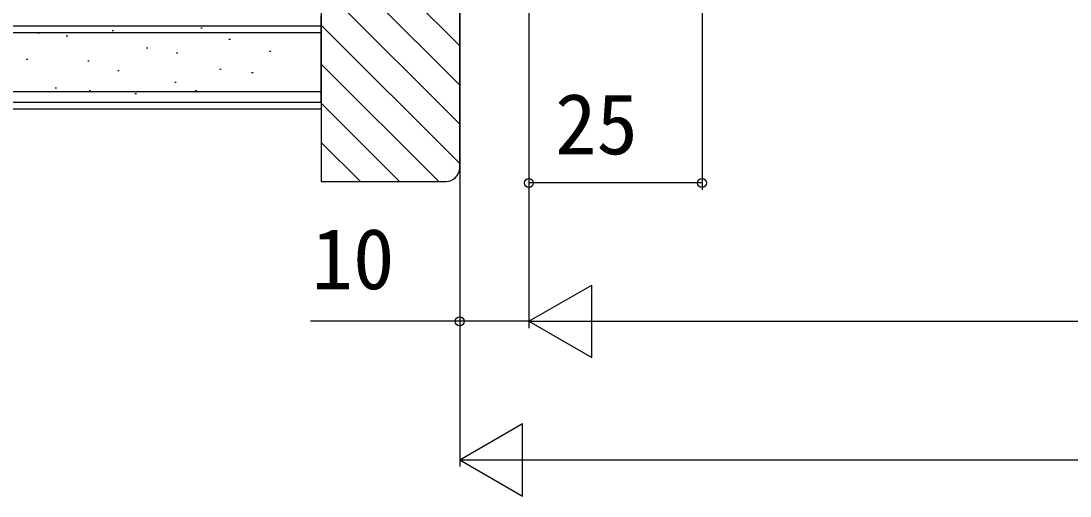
# Model space of a CAD drawing. Units: millimetres, scale not verified. Extents: x -525 to 525, y -783 to 779.
# Drawn here: x -290.5 to -139, y -601.1 to -532.5 of the extents above; entities that cross this region are included whole.
import ezdxf
from ezdxf.enums import TextEntityAlignment as Align

# ---------------------------------------------------------------- set-up
doc = ezdxf.new("R2010")
doc.units = ezdxf.units.MM
doc.header["$LTSCALE"] = 4
for name, color, linetype in [('0-7_YKK_D', 6, 'Continuous'), ('0-9_YSS_K', 3, 'Continuous'), ('0-A_YSS_KE', 3, 'Continuous')]:
    doc.layers.add(name, color=color, linetype=linetype)
doc.styles.add('ＭＳ ゴシック', font='')
doc.styles.get('ＭＳ ゴシック').set_extended_font_data('MS Gothic')

msp = doc.modelspace()

# ---------------------------------------------------------------- linework, layer by layer
at = {"layer": '0-7_YKK_D'}
for p, q in [((-192.1, -424.464), (-192.1, -556.865)), ((-217.1, -426.664), (-217.1, -576.865)), ((-217.1, -426.664), (-217.1, -576.865)), ((-217.1, -426.664), (-217.1, -556.865)), ((-227.098, -454.367), (-227.098, -576.865)), ((-227.098, -454.367), (-227.098, -596.865)), ((-192.1, -555.865), (-217.1, -555.865)), ((-217.1, -575.865), (-208.007, -570.615)), ((-208.007, -581.115), (-208.007, -570.615)), ((-217.1, -575.865), (-208.007, -581.115)), ((-217.1, -575.865), (-198.913, -575.865)), ((-206.6, -575.865), (202.4, -575.865)), ((-227.098, -595.865), (-218.005, -590.615)), ((-218.005, -601.115), (-218.005, -590.615)), ((-227.098, -595.865), (-218.005, -601.115)), ((-227.098, -595.865), (-208.912, -595.865)), ((-216.598, -595.865), (212.402, -595.865))]:
    msp.add_line(p, q, dxfattribs=at)
msp.add_lwpolyline([(-217.1, -575.865), (-227.098, -575.865), (-248.648, -575.865)], dxfattribs=at)
for centre in [(-217.1, -555.865), (-192.1, -555.865), (-227.098, -575.865)]:
    msp.add_circle(centre, 0.637, dxfattribs=at)
at = {"layer": '0-9_YSS_K'}
for p, q in [((-227.098, -536.069), (-247.098, -516.069)), ((-227.098, -541.726), (-247.098, -521.726)), ((-227.098, -547.382), (-247.098, -527.382)), ((-247.102, -544.167), (-247.102, -531.667)), ((-363.957, -533.167), (-247.102, -533.167)), ((-227.098, -553.039), (-247.098, -533.039)), ((-287.801, -534.232), (-288.001, -534.232)), ((-283.71, -534.666), (-283.91, -534.666)), ((-277.083, -533.886), (-277.283, -533.886)), ((-264.286, -533.496), (-264.486, -533.496)), ((-260.219, -535.114), (-260.419, -535.114)), ((-272.142, -536.381), (-272.342, -536.381)), ((-267.794, -537.114), (-267.994, -537.114)), ((-254.377, -536.879), (-254.577, -536.879)), ((-289.449, -538.029), (-289.649, -538.029)), ((-280.591, -538.284), (-280.791, -538.284)), ((-230.127, -555.667), (-247.098, -538.696)), ((-276.262, -539.677), (-276.462, -539.677)), ((-261.557, -539.453), (-261.757, -539.453)), ((-256.948, -539.965), (-257.148, -539.965)), ((-285.328, -542.15), (-285.528, -542.15)), ((-268.021, -541.326), (-268.221, -541.326)), ((-363.957, -542.667), (-247.102, -542.667)), ((-280.402, -542.571), (-280.602, -542.571)), ((-273.79, -542.974), (-273.99, -542.974)), ((-265.065, -542.571), (-265.265, -542.571)), ((-363.957, -545.167), (-247.102, -545.167)), ((-235.784, -555.667), (-247.098, -544.353)), ((-241.441, -555.667), (-247.098, -550.01))]:
    msp.add_line(p, q, dxfattribs=at)
at = {"layer": '0-A_YSS_KE'}
for p, q in [((-247.102, -534.167), (-363.957, -534.167)), ((-363.957, -544.167), (-247.102, -544.167))]:
    msp.add_line(p, q, dxfattribs=at)
for points in [[(-247.098, -453.667), (-247.098, -555.667), (-229.098, -555.667)], [(-227.098, -553.667), (-227.098, -453.667), (-247.098, -453.667)]]:
    msp.add_lwpolyline(points, dxfattribs=at)
msp.add_arc((-229.098, -553.667), 2, 270, 359.99998, dxfattribs=at)

# ---------------------------------------------------------------- texts
at = {"layer": '0-7_YKK_D', "style": 'ＭＳ ゴシック'}
for s, p in [('25', (-213.327, -554.365)), ('10', (-248.489, -573.865))]:
    msp.add_text(s, height=8.798, dxfattribs=at).set_placement(p, align=Align.BOTTOM_LEFT)

doc.saveas('drawing.dxf')
